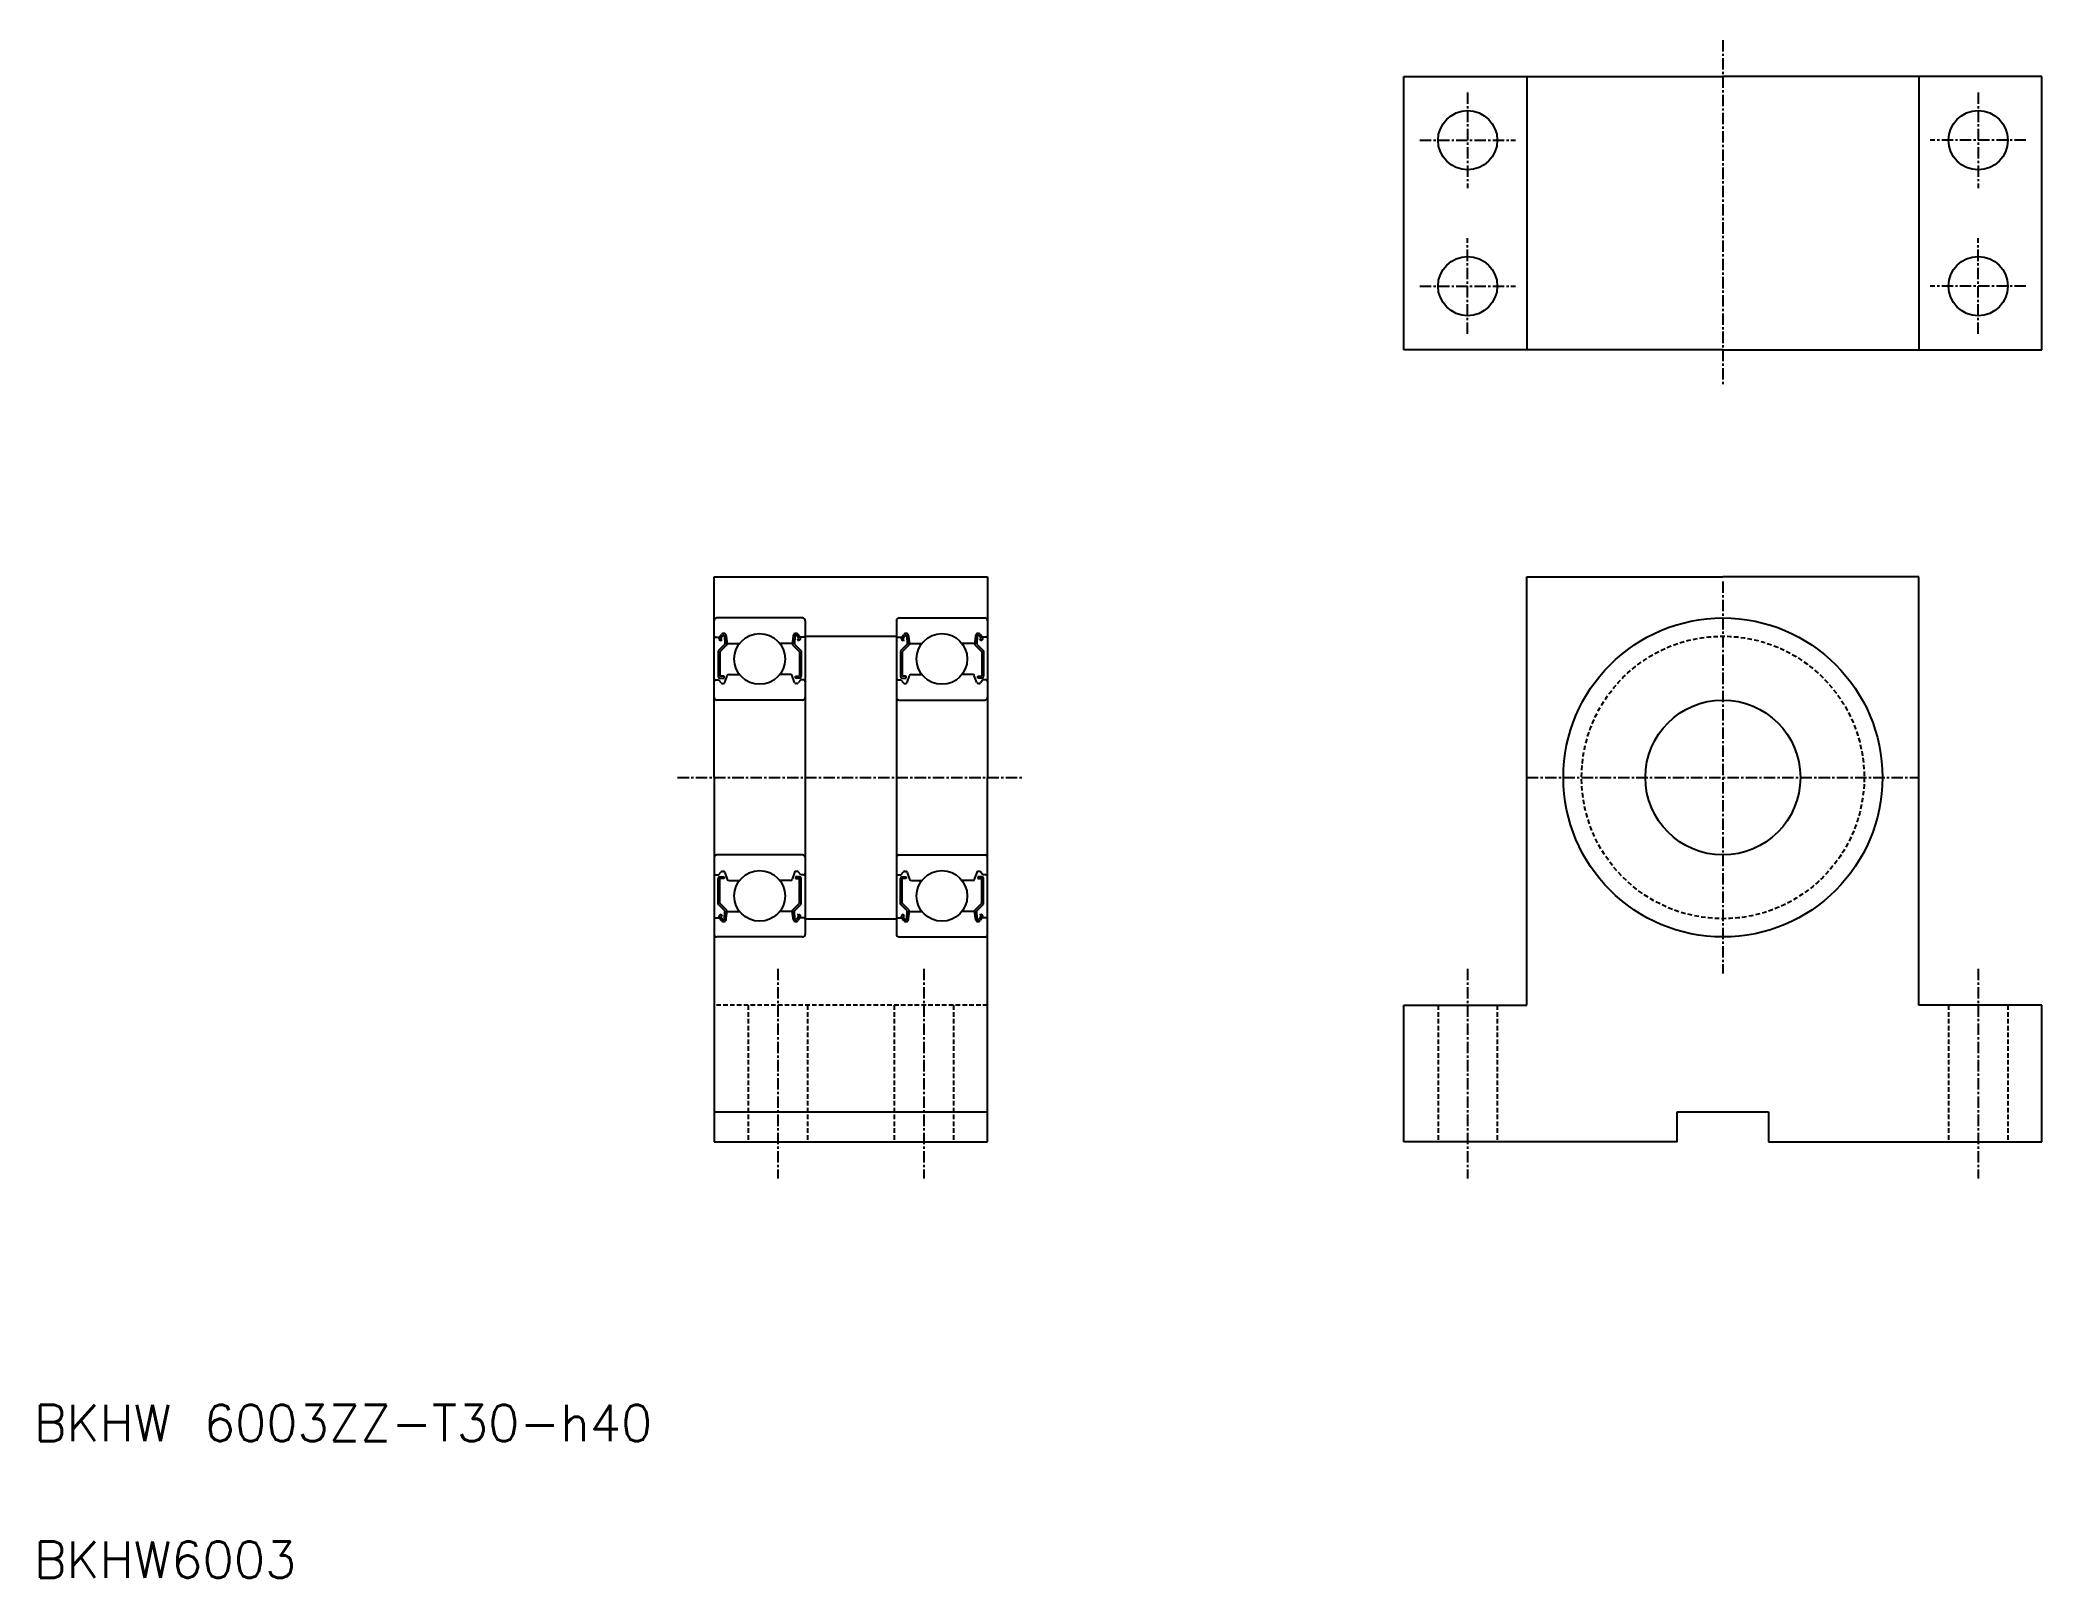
# Model space of a CAD drawing. Extents: x 11 to 230, y 10 to 179.
import ezdxf

# ---------------------------------------------------------------- set-up
doc = ezdxf.new("R2010")
doc.units = 0
doc.linetypes.add('CENTER', pattern=[2, 1.25, -0.25, 0.25, -0.25])
doc.linetypes.add('DASHED', pattern=[0.75, 0.5, -0.25])
doc.layers.get('0').update_dxf_attribs({"linetype": 'CONTINUOUS'})
doc.layers.add('CENTER', color=1, linetype='CENTER')
doc.styles.get("Standard").update_dxf_attribs({"font": 'txt.shx', "width": 0.7, "bigfont": 'bigfont.shx'})

msp = doc.modelspace()

# ---------------------------------------------------------------- linework, layer by layer
at = {"color": 7, "linetype": 'CONTINUOUS'}
for p, q in [((160.3, 174.76), (195.3, 174.76)), ((160.3, 144.76), (160.3, 174.76)), ((173.8, 174.76), (173.8, 144.76)), ((230.3, 174.76), (195.3, 174.76)), ((216.8, 174.76), (216.8, 144.76)), ((230.3, 144.76), (230.3, 174.76)), ((195.3, 144.76), (160.3, 144.76)), ((195.3, 144.76), (230.3, 144.76)), ((84.63, 97.84), (84.63, 119.84)), ((84.63, 119.84), (114.63, 119.84)), ((114.63, 119.84), (114.63, 97.84)), ((173.8, 72.84), (173.8, 119.84)), ((173.8, 119.84), (195.3, 119.84)), ((216.8, 119.84), (195.3, 119.84)), ((216.8, 72.84), (216.8, 119.84)), ((94.33, 115.34), (84.93, 115.34)), ((94.63, 115.04), (94.63, 80.64)), ((104.63, 115.04), (104.63, 80.64)), ((104.93, 115.34), (114.33, 115.34)), ((84.73, 113.24), (85.19, 113.24)), ((85.82, 112.47), (85.07, 111.72)), ((85.19, 113.24), (85.44, 113.53)), ((85.37, 112.83), (85.22, 112.95)), ((86.02, 112.39), (85.27, 111.64)), ((85.35, 113.11), (85.6, 113.41)), ((85.5, 112.98), (85.35, 113.11)), ((85.37, 112.83), (85.5, 112.98)), ((85.77, 113.35), (85.82, 112.47)), ((85.97, 113.37), (86.04, 112.63)), ((86.02, 112.86), (86.02, 112.39)), ((86.14, 112.54), (87.44, 112.54)), ((93.13, 112.54), (91.83, 112.54)), ((93.3, 113.37), (93.23, 112.63)), ((93.25, 112.86), (93.25, 112.39)), ((93.25, 112.39), (94, 111.64)), ((93.49, 113.35), (93.45, 112.47)), ((93.45, 112.47), (94.2, 111.72)), ((93.92, 113.11), (93.67, 113.41)), ((93.77, 112.98), (93.92, 113.11)), ((93.9, 112.83), (93.77, 112.98)), ((94.07, 113.24), (93.83, 113.53)), ((93.9, 112.83), (94.05, 112.95)), ((94.53, 113.24), (94.07, 113.24)), ((94.63, 113.34), (104.63, 113.34)), ((104.73, 113.24), (105.19, 113.24)), ((105.82, 112.47), (105.07, 111.72)), ((105.19, 113.24), (105.44, 113.53)), ((105.37, 112.83), (105.22, 112.95)), ((106.02, 112.39), (105.27, 111.64)), ((105.35, 113.11), (105.6, 113.41)), ((105.5, 112.98), (105.35, 113.11)), ((105.37, 112.83), (105.5, 112.98)), ((105.77, 113.35), (105.82, 112.47)), ((105.97, 113.37), (106.04, 112.63)), ((106.02, 112.86), (106.02, 112.39)), ((106.14, 112.54), (107.44, 112.54)), ((113.13, 112.54), (111.83, 112.54)), ((113.3, 113.37), (113.23, 112.63)), ((113.25, 112.86), (113.25, 112.39)), ((113.25, 112.39), (114, 111.64)), ((113.49, 113.35), (113.45, 112.47)), ((113.45, 112.47), (114.2, 111.72)), ((113.92, 113.11), (113.67, 113.41)), ((113.77, 112.98), (113.92, 113.11)), ((113.9, 112.83), (113.77, 112.98)), ((114.07, 113.24), (113.83, 113.53)), ((113.9, 112.83), (114.05, 112.95)), ((114.53, 113.24), (114.07, 113.24)), ((85.07, 111.72), (85.07, 108.94)), ((85.27, 111.64), (85.27, 108.94)), ((94, 111.64), (94, 108.94)), ((94.2, 111.72), (94.2, 108.94)), ((105.07, 111.72), (105.07, 108.94)), ((105.27, 111.64), (105.27, 108.94)), ((114, 111.64), (114, 108.94)), ((114.2, 111.72), (114.2, 108.94)), ((84.83, 108.54), (85.13, 108.54)), ((85.13, 108.54), (85.41, 108.21)), ((85.72, 108.94), (85.27, 108.94)), ((85.27, 108.74), (85.72, 108.74)), ((85.56, 108.14), (85.63, 108.14)), ((85.72, 108.74), (85.72, 108.94)), ((85.82, 108.27), (86.08, 109)), ((86.27, 109.14), (87.44, 109.14)), ((93, 109.14), (91.83, 109.14)), ((93.45, 108.27), (93.18, 109)), ((93.55, 108.74), (93.55, 108.94)), ((93.55, 108.94), (94, 108.94)), ((94, 108.74), (93.55, 108.74)), ((93.71, 108.14), (93.64, 108.14)), ((94.13, 108.54), (93.86, 108.21)), ((94.43, 108.54), (94.13, 108.54)), ((104.83, 108.54), (105.13, 108.54)), ((105.13, 108.54), (105.41, 108.21)), ((105.72, 108.94), (105.27, 108.94)), ((105.27, 108.74), (105.72, 108.74)), ((105.56, 108.14), (105.63, 108.14)), ((105.72, 108.74), (105.72, 108.94)), ((105.82, 108.27), (106.08, 109)), ((106.27, 109.14), (107.44, 109.14)), ((113, 109.14), (111.83, 109.14)), ((113.45, 108.27), (113.18, 109)), ((113.55, 108.94), (114, 108.94)), ((113.55, 108.74), (113.55, 108.94)), ((114, 108.74), (113.55, 108.74)), ((113.71, 108.14), (113.64, 108.14)), ((114.13, 108.54), (113.86, 108.21)), ((114.43, 108.54), (114.13, 108.54)), ((94.33, 106.34), (84.93, 106.34)), ((104.93, 106.34), (114.33, 106.34)), ((84.63, 97.84), (84.63, 57.84)), ((114.63, 57.84), (114.63, 97.84)), ((94.33, 89.34), (84.93, 89.34)), ((104.93, 89.34), (114.33, 89.34)), ((84.83, 87.14), (85.13, 87.14)), ((85.07, 83.95), (85.07, 86.74)), ((85.13, 87.14), (85.41, 87.47)), ((85.27, 86.94), (85.72, 86.94)), ((85.27, 84.04), (85.27, 86.74)), ((85.72, 86.74), (85.27, 86.74)), ((85.56, 87.54), (85.63, 87.54)), ((85.72, 86.94), (85.72, 86.74)), ((85.82, 87.4), (86.08, 86.67)), ((86.27, 86.54), (87.44, 86.54)), ((93, 86.54), (91.83, 86.54)), ((93.45, 87.4), (93.18, 86.67)), ((93.55, 86.94), (93.55, 86.74)), ((94, 86.94), (93.55, 86.94)), ((93.55, 86.74), (94, 86.74)), ((93.71, 87.54), (93.64, 87.54)), ((94.13, 87.14), (93.86, 87.47)), ((94, 84.04), (94, 86.74)), ((94.43, 87.14), (94.13, 87.14)), ((94.2, 83.95), (94.2, 86.74)), ((104.83, 87.14), (105.13, 87.14)), ((105.07, 83.95), (105.07, 86.74)), ((105.13, 87.14), (105.41, 87.47)), ((105.27, 86.94), (105.72, 86.94)), ((105.27, 84.04), (105.27, 86.74)), ((105.72, 86.74), (105.27, 86.74)), ((105.56, 87.54), (105.63, 87.54)), ((105.72, 86.94), (105.72, 86.74)), ((105.82, 87.4), (106.08, 86.67)), ((106.27, 86.54), (107.44, 86.54)), ((113, 86.54), (111.83, 86.54)), ((113.45, 87.4), (113.18, 86.67)), ((114, 86.94), (113.55, 86.94)), ((113.55, 86.94), (113.55, 86.74)), ((113.55, 86.74), (114, 86.74)), ((113.71, 87.54), (113.64, 87.54)), ((114.13, 87.14), (113.86, 87.47)), ((114, 84.04), (114, 86.74)), ((114.43, 87.14), (114.13, 87.14)), ((114.2, 83.95), (114.2, 86.74)), ((85.82, 83.2), (85.07, 83.95)), ((86.02, 83.29), (85.27, 84.04)), ((93.25, 83.29), (94, 84.04)), ((93.45, 83.2), (94.2, 83.95)), ((105.82, 83.2), (105.07, 83.95)), ((106.02, 83.29), (105.27, 84.04)), ((113.25, 83.29), (114, 84.04)), ((113.45, 83.2), (114.2, 83.95)), ((84.73, 82.44), (85.19, 82.44)), ((85.19, 82.44), (85.44, 82.14)), ((85.37, 82.85), (85.22, 82.72)), ((85.5, 82.69), (85.35, 82.57)), ((85.35, 82.57), (85.6, 82.27)), ((85.37, 82.85), (85.5, 82.69)), ((85.77, 82.33), (85.82, 83.2)), ((85.97, 82.31), (86.04, 83.05)), ((86.02, 82.82), (86.02, 83.29)), ((86.14, 83.14), (87.44, 83.14)), ((93.13, 83.14), (91.83, 83.14)), ((93.3, 82.31), (93.23, 83.05)), ((93.25, 82.82), (93.25, 83.29)), ((93.49, 82.33), (93.45, 83.2)), ((93.92, 82.57), (93.67, 82.27)), ((93.9, 82.85), (93.77, 82.69)), ((93.77, 82.69), (93.92, 82.57)), ((94.07, 82.44), (93.83, 82.14)), ((93.9, 82.85), (94.05, 82.72)), ((94.53, 82.44), (94.07, 82.44)), ((94.63, 82.34), (104.63, 82.34)), ((104.73, 82.44), (105.19, 82.44)), ((105.19, 82.44), (105.44, 82.14)), ((105.37, 82.85), (105.22, 82.72)), ((105.5, 82.69), (105.35, 82.57)), ((105.35, 82.57), (105.6, 82.27)), ((105.37, 82.85), (105.5, 82.69)), ((105.77, 82.33), (105.82, 83.2)), ((105.97, 82.31), (106.04, 83.05)), ((106.02, 82.82), (106.02, 83.29)), ((106.14, 83.14), (107.44, 83.14)), ((113.13, 83.14), (111.83, 83.14)), ((113.3, 82.31), (113.23, 83.05)), ((113.25, 82.82), (113.25, 83.29)), ((113.49, 82.33), (113.45, 83.2)), ((113.92, 82.57), (113.67, 82.27)), ((113.9, 82.85), (113.77, 82.69)), ((113.77, 82.69), (113.92, 82.57)), ((114.07, 82.44), (113.83, 82.14)), ((113.9, 82.85), (114.05, 82.72)), ((114.53, 82.44), (114.07, 82.44)), ((94.33, 80.34), (84.93, 80.34)), ((104.93, 80.34), (114.33, 80.34)), ((160.3, 72.84), (173.8, 72.84)), ((160.3, 57.84), (160.3, 72.84)), ((230.3, 72.84), (216.8, 72.84)), ((230.3, 57.84), (230.3, 72.84)), ((84.63, 61.14), (114.63, 61.14)), ((190.3, 61.14), (200.3, 61.14)), ((190.3, 57.84), (190.3, 61.14)), ((200.3, 61.14), (200.3, 57.84)), ((84.63, 57.84), (114.63, 57.84)), ((190.3, 57.84), (160.3, 57.84)), ((200.3, 57.84), (230.3, 57.84))]:
    msp.add_line(p, q, dxfattribs=at)
at = {"color": 3, "linetype": 'DASHED'}
for p, q in [((114.63, 72.84), (84.63, 72.84)), ((88.38, 72.84), (88.38, 57.84)), ((94.88, 72.84), (94.88, 57.84)), ((104.38, 72.84), (104.38, 57.84)), ((110.88, 72.84), (110.88, 57.84)), ((164.05, 72.84), (164.05, 57.84)), ((170.55, 72.84), (170.55, 57.84)), ((220.05, 72.84), (220.05, 57.84)), ((226.55, 72.84), (226.55, 57.84))]:
    msp.add_line(p, q, dxfattribs=at)
at = {"color": 7, "linetype": 'CONTINUOUS'}
for centre, radius in [((167.3, 167.76), 3.25), ((223.3, 167.76), 3.25), ((167.3, 151.76), 3.25), ((223.3, 151.76), 3.25), ((195.3, 97.84), 17.5), ((89.63, 110.84), 2.78), ((109.63, 110.84), 2.78), ((195.3, 97.84), 8.5), ((89.63, 84.84), 2.78), ((109.63, 84.84), 2.78)]:
    msp.add_circle(centre, radius, dxfattribs=at)
at = {"color": 3, "linetype": 'DASHED'}
msp.add_circle((195.3, 97.84), 15.5, dxfattribs=at)
at = {"color": 7, "linetype": 'CONTINUOUS'}
for centre, radius, start, end in [((84.93, 115.04), 0.3, 90, 180), ((94.33, 115.04), 0.3, 0, 90), ((104.93, 115.04), 0.3, 90, 180), ((114.33, 115.04), 0.3, 0, 90), ((84.73, 113.34), 0.1, 180, 270), ((85.35, 113.11), 0.2, 140.0031, 230.0823), ((85.67, 113.34), 0.3, 4.9968, 140.0031), ((85.67, 113.34), 0.1, 2.8198, 140.0012), ((86.14, 112.64), 0.1, 184.9968, 270), ((93.13, 112.64), 0.1, 270, 355.0032), ((93.6, 113.34), 0.3, 39.9969, 175.0032), ((93.59, 113.34), 0.1, 39.9988, 177.1802), ((93.92, 113.11), 0.2, 309.9177, 39.9969), ((94.53, 113.34), 0.1, 270, 0), ((104.73, 113.34), 0.1, 180, 270), ((105.35, 113.11), 0.2, 140.0031, 230.0823), ((105.67, 113.34), 0.3, 4.9968, 140.0031), ((105.67, 113.34), 0.1, 2.8198, 140.0012), ((106.14, 112.64), 0.1, 184.9968, 270), ((113.13, 112.64), 0.1, 270, 355.0032), ((113.6, 113.34), 0.3, 39.9969, 175.0032), ((113.59, 113.34), 0.1, 39.9988, 177.1802), ((113.92, 113.11), 0.2, 309.9177, 39.9969), ((114.53, 113.34), 0.1, 270, 0), ((84.83, 108.34), 0.2, 90, 180), ((85.27, 108.94), 0.2, 180, 270), ((85.56, 108.34), 0.2, 219.9947, 270), ((85.63, 108.34), 0.2, 270, 339.9921), ((86.27, 108.94), 0.2, 90, 159.9921), ((93, 108.94), 0.2, 20.0079, 90), ((93.64, 108.34), 0.2, 200.0079, 270), ((93.71, 108.34), 0.2, 270, 320.0053), ((94, 108.94), 0.2, 270, 0), ((94.43, 108.34), 0.2, 0, 90), ((104.83, 108.34), 0.2, 90, 180), ((105.27, 108.94), 0.2, 180, 270), ((105.56, 108.34), 0.2, 219.9947, 270), ((105.63, 108.34), 0.2, 270, 339.9921), ((106.27, 108.94), 0.2, 90, 159.9921), ((113, 108.94), 0.2, 20.0079, 90), ((113.64, 108.34), 0.2, 200.0079, 270), ((113.71, 108.34), 0.2, 270, 320.0053), ((114, 108.94), 0.2, 270, 0), ((114.43, 108.34), 0.2, 0, 90), ((84.93, 106.64), 0.3, 180, 270), ((94.33, 106.64), 0.3, 270, 0), ((104.93, 106.64), 0.3, 180, 270), ((114.33, 106.64), 0.3, 270, 0), ((84.93, 89.04), 0.3, 90, 180), ((94.33, 89.04), 0.3, 0, 90), ((104.93, 89.04), 0.3, 90, 180), ((114.33, 89.04), 0.3, 0, 90), ((84.83, 87.34), 0.2, 180, 270), ((85.27, 86.74), 0.2, 90, 180), ((85.56, 87.34), 0.2, 90, 140.0053), ((85.63, 87.34), 0.2, 20.0079, 90), ((86.27, 86.74), 0.2, 200.0079, 270), ((93, 86.74), 0.2, 270, 339.9921), ((93.64, 87.34), 0.2, 90, 159.9921), ((93.71, 87.34), 0.2, 39.9947, 90), ((94, 86.74), 0.2, 0, 90), ((94.43, 87.34), 0.2, 270, 0), ((104.83, 87.34), 0.2, 180, 270), ((105.27, 86.74), 0.2, 90, 180), ((105.56, 87.34), 0.2, 90, 140.0053), ((105.63, 87.34), 0.2, 20.0079, 90), ((106.27, 86.74), 0.2, 200.0079, 270), ((113, 86.74), 0.2, 270, 339.9921), ((113.64, 87.34), 0.2, 90, 159.9921), ((113.71, 87.34), 0.2, 39.9947, 90), ((114, 86.74), 0.2, 0, 90), ((114.43, 87.34), 0.2, 270, 0), ((84.73, 82.34), 0.1, 90, 180), ((85.35, 82.57), 0.2, 129.9177, 219.9969), ((85.67, 82.33), 0.3, 219.9969, 355.0032), ((85.67, 82.33), 0.1, 219.9988, 357.1802), ((86.14, 83.04), 0.1, 90, 175.0032), ((93.13, 83.04), 0.1, 4.9968, 90), ((93.6, 82.33), 0.3, 184.9968, 320.0031), ((93.59, 82.33), 0.1, 182.8198, 320.0012), ((93.92, 82.57), 0.2, 320.0031, 50.0823), ((94.53, 82.34), 0.1, 0, 90), ((104.73, 82.34), 0.1, 90, 180), ((105.35, 82.57), 0.2, 129.9177, 219.9969), ((105.67, 82.33), 0.3, 219.9969, 355.0032), ((105.67, 82.33), 0.1, 219.9988, 357.1802), ((106.14, 83.04), 0.1, 90, 175.0032), ((113.13, 83.04), 0.1, 4.9968, 90), ((113.6, 82.33), 0.3, 184.9968, 320.0031), ((113.59, 82.33), 0.1, 182.8198, 320.0012), ((113.92, 82.57), 0.2, 320.0031, 50.0823), ((114.53, 82.34), 0.1, 0, 90), ((84.93, 80.64), 0.3, 180, 270), ((94.33, 80.64), 0.3, 270, 0), ((104.93, 80.64), 0.3, 180, 270), ((114.33, 80.64), 0.3, 270, 0)]:
    msp.add_arc(centre, radius, start, end, dxfattribs=at)
at = {"layer": 'CENTER', "color": 1, "linetype": 'CENTER'}
for p, q in [((195.3, 178.76), (195.3, 140.76)), ((167.3, 173.01), (167.3, 162.51)), ((223.3, 173.01), (223.3, 162.51)), ((162.05, 167.76), (172.55, 167.76)), ((228.55, 167.76), (218.05, 167.76)), ((167.3, 146.51), (167.3, 157.01)), ((223.3, 146.51), (223.3, 157.01)), ((162.05, 151.76), (172.55, 151.76)), ((228.55, 151.76), (218.05, 151.76)), ((195.3, 119.34), (195.3, 76.34)), ((80.63, 97.84), (118.63, 97.84)), ((173.8, 97.84), (216.8, 97.84)), ((91.63, 76.84), (91.63, 53.84)), ((107.63, 76.84), (107.63, 53.84)), ((167.3, 76.84), (167.3, 53.84)), ((223.3, 76.84), (223.3, 53.84))]:
    msp.add_line(p, q, dxfattribs=at)

# ---------------------------------------------------------------- texts
at = {"color": 7, "linetype": 'CONTINUOUS'}
for s, p in [('BKHW 6003ZZ-T30-h40', (10, 25)), ('BKHW6003', (10, 10))]:
    msp.add_text(s, height=4, dxfattribs=at).set_placement(p)

doc.saveas('drawing.dxf')
